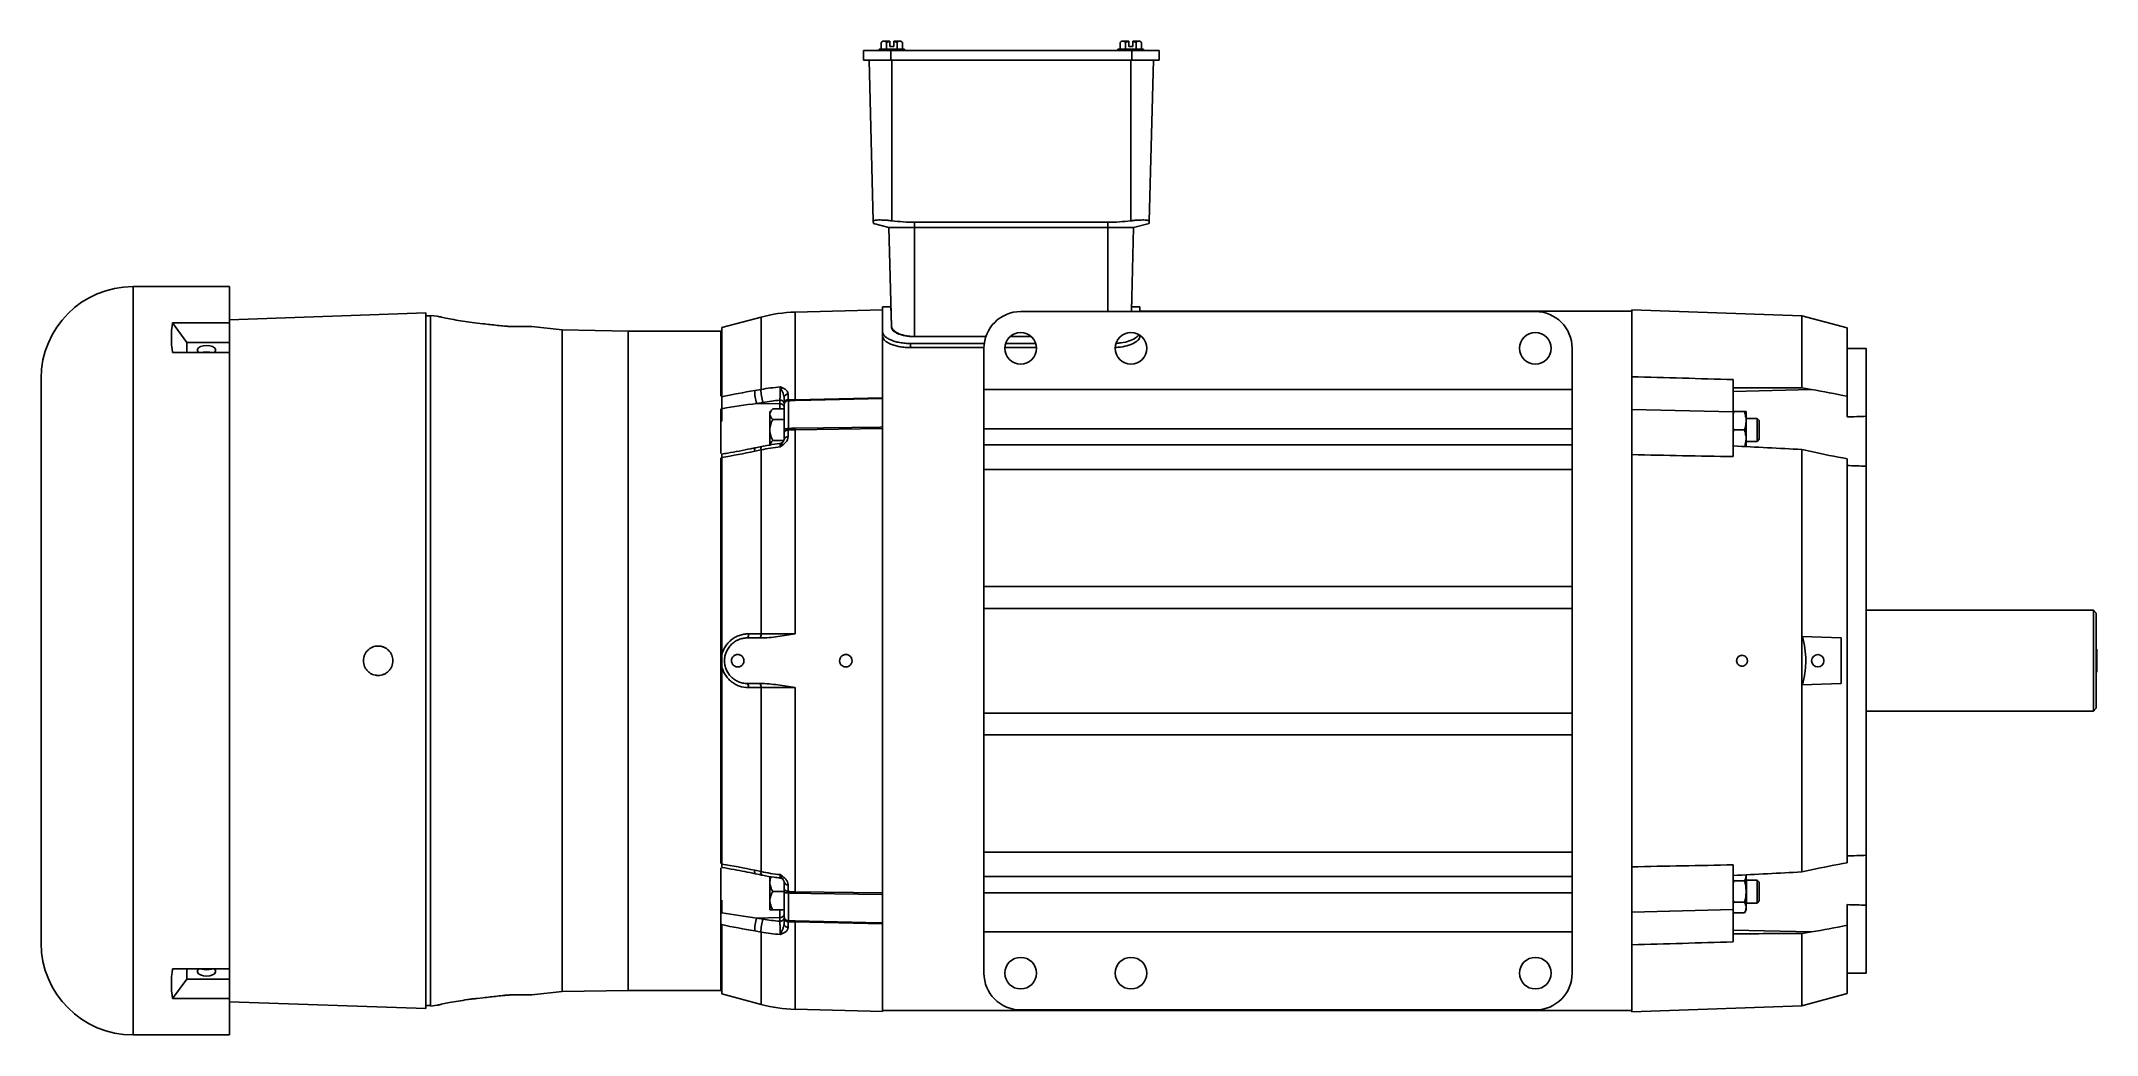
# Paper-space layout '_Bottom' of a CAD drawing. Header units: inches. Extents: x -16.5 to 11.4, y -5.1 to 8.4.
import ezdxf

# ---------------------------------------------------------------- set-up
doc = ezdxf.new("R2010")
doc.units = ezdxf.units.IN
doc.header["$MEASUREMENT"] = 0

psp = doc.layouts.new('_Bottom')

# ---------------------------------------------------------------- linework, layer by layer
at = {"color": 7, "linetype": 'Continuous', "lineweight": 25}
for p, q in [((-5.113, 8.41), (-5.113, 8.319)), ((-4.996, 8.429), (-5.094, 8.429)), ((-5.041, 8.41), (-5.041, 8.319)), ((-4.996, 8.429), (-4.996, 8.355)), ((-4.844, 8.429), (-4.942, 8.429)), ((-4.942, 8.355), (-4.942, 8.429)), ((-4.897, 8.41), (-4.897, 8.319)), ((-4.825, 8.41), (-4.825, 8.319)), ((-1.863, 8.41), (-1.863, 8.319)), ((-1.746, 8.429), (-1.844, 8.429)), ((-1.791, 8.41), (-1.791, 8.319)), ((-1.746, 8.429), (-1.746, 8.355)), ((-1.594, 8.429), (-1.692, 8.429)), ((-1.692, 8.355), (-1.692, 8.429)), ((-1.647, 8.41), (-1.647, 8.319)), ((-1.575, 8.41), (-1.575, 8.319)), ((-5.354, 8.301), (-1.334, 8.301)), ((-5.354, 8.171), (-5.354, 8.301)), ((-5.354, 8.171), (-1.334, 8.171)), ((-5.221, 5.979), (-5.278, 8.171)), ((-5.143, 8.319), (-5.143, 8.301)), ((-4.795, 8.319), (-5.143, 8.319)), ((-4.996, 8.355), (-4.942, 8.355)), ((-4.984, 8.171), (-4.984, 8.301)), ((-4.969, 5.985), (-4.969, 8.171)), ((-4.795, 8.301), (-4.795, 8.319)), ((-1.893, 8.319), (-1.893, 8.301)), ((-1.545, 8.319), (-1.893, 8.319)), ((-1.746, 8.355), (-1.692, 8.355)), ((-1.719, 5.985), (-1.719, 8.171)), ((-1.704, 8.171), (-1.704, 8.301)), ((-1.545, 8.301), (-1.545, 8.319)), ((-1.467, 5.979), (-1.41, 8.171)), ((-1.334, 8.171), (-1.334, 8.301)), ((-5.22, 5.949), (-5.008, 5.892)), ((-1.68, 5.892), (-5.008, 5.892)), ((-4.973, 4.548), (-5.008, 5.892)), ((-4.659, 5.966), (-2.029, 5.966)), ((-4.659, 5.966), (-4.659, 4.409)), ((-2.029, 4.75), (-2.029, 5.966)), ((-1.68, 5.892), (-1.71, 4.75)), ((-1.468, 5.949), (-1.68, 5.892)), ((-13.978, 5.09), (-15.288, 5.09)), ((-15.288, 5.09), (-15.288, -5.09)), ((-13.978, 5.09), (-13.978, -5.09)), ((-5.094, 4.773), (-6.282, 4.742)), ((-4.981, 4.814), (-5.094, 4.814)), ((-5.094, 4.814), (-5.094, 3.578)), ((-4.981, 4.856), (-4.981, 4.814)), ((-1.707, 4.814), (-1.707, 4.856)), ((-1.594, 4.814), (-1.707, 4.814)), ((-1.594, 4.814), (-1.594, 4.75)), ((5.094, 4.756), (-1.594, 4.756)), ((7.408, 4.693), (5.094, 4.774)), ((5.094, 4.774), (5.094, -4.774)), ((-14.751, 4.595), (-13.978, 4.595)), ((-14.751, 4.595), (-14.557, 4.33)), ((-11.305, 4.732), (-13.978, 4.638)), ((-11.305, -4.732), (-11.305, 4.732)), ((-11.243, 4.69), (-11.305, 4.69)), ((-11.243, -4.697), (-11.243, 4.697)), ((-11.152, 4.687), (-11.243, 4.697)), ((-10.53, 4.584), (-10.607, 4.593)), ((-9.452, 4.5), (-9.863, 4.545)), ((-8.553, 4.484), (-9.452, 4.5)), ((-9.452, 4.5), (-9.452, -4.5)), ((-8.553, 4.484), (-8.553, -4.484)), ((-7.295, 4.484), (-8.553, 4.484)), ((-7.295, 4.484), (-7.295, 3.601)), ((-6.747, 4.675), (-7.282, 4.532)), ((-7.282, 3.59), (-7.282, 4.532)), ((-6.747, 3.691), (-6.747, 4.675)), ((-6.282, 3.551), (-6.282, 4.742)), ((-4.973, 4.532), (-4.973, 4.548)), ((-3.216, 4.75), (3.784, 4.75)), ((8.024, 4.528), (7.408, 4.693)), ((7.408, 4.693), (7.408, 3.711)), ((8.024, 3.318), (8.024, 4.528)), ((-14.557, 4.33), (-14.557, 4.193)), ((-13.978, 4.33), (-14.557, 4.33)), ((-7.282, 4.249), (-7.295, 4.249)), ((-4.714, 4.316), (-3.712, 4.316)), ((-4.714, 4.316), (-4.714, 4.26)), ((-3.716, 4.26), (-4.714, 4.26)), ((-3.69, 4.409), (-4.659, 4.409)), ((-3.716, 4.25), (-3.716, -4.25)), ((-3.001, 4.26), (-3.431, 4.26)), ((-3.421, 4.316), (-3.011, 4.316)), ((-3.072, 4.409), (-3.36, 4.409)), ((-1.594, 4.427), (-1.594, 4.415)), ((4.284, 4.25), (4.284, -4.25)), ((8.282, 4.249), (8.024, 4.249)), ((8.282, 4.249), (8.282, -4.249)), ((-13.978, 4.193), (-14.751, 4.193)), ((-16.538, -3.84), (-16.538, 3.84)), ((-6.833, 3.676), (-6.747, 3.691)), ((-3.716, 3.69), (4.284, 3.69)), ((6.474, 3.824), (6.474, 2.777)), ((7.537, 3.689), (6.474, 3.663)), ((7.537, 3.689), (7.408, 3.711)), ((-7.295, 3.426), (-7.295, 2.818)), ((-7.282, 3.259), (-7.282, 3.429)), ((-6.72, 3.515), (-6.806, 3.5)), ((-6.806, 3.5), (-6.492, 3.494)), ((-6.588, 3.425), (-6.627, 3.387)), ((-6.627, 3.387), (-6.627, 2.925)), ((-6.588, 3.425), (-6.434, 3.425)), ((-6.492, 3.425), (-6.492, 3.544)), ((-6.434, 3.506), (-6.434, 3.581)), ((-6.434, 3.14), (-6.434, 3.481)), ((-6.378, 3.627), (-6.378, 3.551)), ((-6.376, 3.538), (-6.376, 3.158)), ((-6.282, 3.551), (-5.094, 3.578)), ((-5.094, 3.18), (-5.094, 3.567)), ((6.474, 3.384), (5.094, 3.418)), ((6.484, 3.39), (6.627, 3.39)), ((6.649, 2.912), (6.649, 3.39)), ((-7.295, 3.26), (-7.282, 3.259)), ((-6.588, 3.282), (-6.434, 3.282)), ((-6.434, 3.009), (-6.434, 3.097)), ((-6.378, 3.137), (-6.378, 3.047)), ((-5.094, 3.159), (-6.282, 3.143)), ((-6.282, 0.365), (-6.282, 3.143)), ((-5.094, 3.159), (-5.094, -3.159)), ((-3.716, 3.156), (4.284, 3.156)), ((6.484, 3.14), (6.627, 3.14)), ((6.799, 3.296), (6.649, 3.296)), ((6.829, 3.266), (6.799, 3.296)), ((6.799, 2.983), (6.799, 3.296)), ((6.829, 3.013), (6.829, 3.266)), ((-6.747, 2.868), (-6.833, 2.85)), ((-6.747, 0.365), (-6.747, 2.868)), ((-6.588, 2.997), (-6.434, 2.997)), ((-3.716, 2.935), (4.284, 2.935)), ((6.632, 2.914), (6.649, 3.015)), ((6.649, 2.983), (6.799, 2.983)), ((6.799, 2.983), (6.829, 3.013)), ((7.408, 2.873), (7.408, -2.873)), ((7.408, 2.873), (7.537, 2.845)), ((-7.295, 2.759), (-7.295, -2.76)), ((-7.282, 2.726), (-7.295, 2.726)), ((-7.282, 0.068), (-7.282, 2.765)), ((-3.716, 2.603), (4.284, 2.603)), ((8.024, -2.749), (8.024, 2.749)), ((-3.716, 1.01), (4.284, 1.01)), ((-3.716, 0.711), (4.284, 0.711)), ((11.372, 0.687), (8.282, 0.687)), ((11.412, 0.647), (11.372, 0.687)), ((11.372, -0.687), (11.372, 0.687)), ((11.412, 0.647), (11.412, -0.647)), ((-6.934, 0.31), (-6.758, 0.31)), ((7.412, 0.329), (7.944, 0.31)), ((7.944, 0.31), (7.944, -0.31)), ((7.707, -0.015), (7.707, 0.015)), ((11.412, 0.156), (11.42, 0.156)), ((11.42, 0.156), (11.42, -0.156)), ((-7.282, -2.765), (-7.282, -0.068)), ((11.412, -0.156), (11.42, -0.156)), ((-6.934, -0.31), (-6.758, -0.31)), ((-6.747, -2.868), (-6.747, -0.365)), ((-6.282, -3.143), (-6.282, -0.365)), ((7.412, -0.329), (7.944, -0.31)), ((-3.716, -0.711), (4.284, -0.711)), ((8.282, -0.687), (11.372, -0.687)), ((11.372, -0.687), (11.412, -0.647)), ((-3.716, -1.01), (4.284, -1.01)), ((-7.295, -2.726), (-7.282, -2.726)), ((-3.716, -2.603), (4.284, -2.603)), ((6.474, -2.777), (6.474, -3.824)), ((-7.295, -2.816), (-7.295, -4.484)), ((-6.833, -2.85), (-6.747, -2.868)), ((-6.627, -2.931), (-6.627, -3.387)), ((-6.434, -3.097), (-6.434, -3.009)), ((-6.378, -3.047), (-6.378, -3.137)), ((-3.716, -2.935), (4.284, -2.935)), ((6.484, -2.995), (6.627, -2.995)), ((6.649, -3.39), (6.649, -2.909)), ((6.653, -3.306), (6.653, -2.973)), ((6.799, -2.983), (6.653, -2.983)), ((6.829, -3.013), (6.799, -2.983)), ((6.799, -3.296), (6.799, -2.983)), ((6.829, -3.266), (6.829, -3.013)), ((7.537, -2.845), (7.408, -2.873)), ((-7.282, -3.259), (-7.295, -3.26)), ((-7.282, -3.429), (-7.282, -3.259)), ((-6.588, -3.14), (-6.434, -3.14)), ((-6.434, -3.481), (-6.434, -3.14)), ((-6.376, -3.158), (-6.376, -3.538)), ((-6.282, -3.143), (-5.094, -3.159)), ((-5.094, -3.567), (-5.094, -3.18)), ((-3.716, -3.156), (4.284, -3.156)), ((6.484, -3.284), (6.627, -3.284)), ((6.653, -3.296), (6.799, -3.296)), ((6.799, -3.296), (6.829, -3.266)), ((8.024, -4.528), (8.024, -3.318)), ((-7.282, -4.532), (-7.282, -3.59)), ((-6.806, -3.5), (-6.492, -3.494)), ((-6.806, -3.5), (-6.72, -3.515)), ((-6.588, -3.387), (-6.434, -3.387)), ((-6.492, -3.544), (-6.492, -3.387)), ((-6.434, -3.581), (-6.434, -3.506)), ((-6.378, -3.551), (-6.378, -3.627)), ((-5.094, -3.578), (-6.282, -3.551)), ((-6.282, -4.742), (-6.282, -3.551)), ((-5.094, -3.578), (-5.094, -4.773)), ((6.474, -3.384), (5.094, -3.418)), ((6.474, -3.411), (6.484, -3.428)), ((6.484, -3.428), (6.627, -3.428)), ((6.627, -3.428), (6.649, -3.39)), ((-6.747, -3.691), (-6.833, -3.676)), ((-6.747, -4.675), (-6.747, -3.691)), ((-3.716, -3.69), (4.284, -3.69)), ((7.537, -3.689), (6.474, -3.663)), ((7.408, -3.711), (7.537, -3.689)), ((7.408, -3.711), (7.408, -4.693)), ((-14.751, -4.193), (-13.978, -4.193)), ((-14.557, -4.193), (-14.557, -4.33)), ((-14.751, -4.595), (-14.557, -4.33)), ((-14.557, -4.33), (-13.978, -4.33)), ((-7.295, -4.249), (-7.282, -4.249)), ((8.024, -4.249), (8.282, -4.249)), ((-13.978, -4.595), (-14.751, -4.595)), ((-13.978, -4.638), (-11.305, -4.732)), ((-11.305, -4.69), (-11.243, -4.69)), ((-11.243, -4.697), (-11.152, -4.687)), ((-10.607, -4.593), (-10.53, -4.584)), ((-9.863, -4.545), (-9.452, -4.5)), ((-9.452, -4.5), (-8.553, -4.484)), ((-8.553, -4.484), (-7.295, -4.484)), ((-7.282, -4.532), (-6.747, -4.675)), ((-6.282, -4.742), (-5.094, -4.773)), ((-3.216, -4.75), (3.784, -4.75)), ((5.094, -4.774), (7.408, -4.693)), ((7.408, -4.693), (8.024, -4.528)), ((-5.094, -4.756), (5.094, -4.756)), ((-15.288, -5.09), (-13.978, -5.09))]:
    psp.add_line(p, q, dxfattribs=at)
at = {"color": 7, "linetype": 'Continuous', "lineweight": 25, "flags": 128}
for points in [[(-14.288, 4.289), (-14.331, 4.285), (-14.369, 4.274), (-14.396, 4.257), (-14.411, 4.237), (-14.411, 4.215), (-14.396, 4.195), (-14.394, 4.193)], [(-14.288, 4.202), (-14.331, 4.198), (-14.354, 4.193)], [(-14.182, 4.193), (-14.18, 4.195), (-14.165, 4.215), (-14.165, 4.237), (-14.18, 4.257), (-14.208, 4.274), (-14.245, 4.285), (-14.288, 4.289)], [(-14.223, 4.193), (-14.245, 4.198), (-14.288, 4.202)], [(-5.094, 3.567), (-6.071, 3.544), (-6.282, 3.539)], [(-6.376, 3.158), (-6.387, 3.158), (-6.398, 3.157), (-6.408, 3.155), (-6.417, 3.153), (-6.424, 3.15), (-6.43, 3.147), (-6.433, 3.143), (-6.434, 3.14)], [(-6.282, 3.164), (-5.128, 3.179), (-5.094, 3.18)], [(-6.827, 2.897), (-6.828, 2.896), (-6.831, 2.892), (-6.833, 2.882), (-6.834, 2.868), (-6.833, 2.85)], [(-6.741, 2.915), (-6.801, 2.902), (-6.827, 2.897)], [(-6.741, 2.915), (-6.742, 2.914), (-6.745, 2.91), (-6.747, 2.9), (-6.748, 2.886), (-6.747, 2.868)], [(-6.918, 0.365), (-6.803, 0.365), (-6.747, 0.365)], [(-6.747, -0.365), (-6.863, -0.365), (-6.918, -0.365)], [(-6.827, -2.897), (-6.828, -2.896), (-6.831, -2.892), (-6.833, -2.882), (-6.834, -2.868), (-6.833, -2.85)], [(-6.827, -2.897), (-6.767, -2.909), (-6.741, -2.915)], [(-6.741, -2.915), (-6.742, -2.914), (-6.745, -2.91), (-6.747, -2.9), (-6.748, -2.886), (-6.747, -2.868)], [(-6.376, -3.158), (-6.387, -3.158), (-6.398, -3.157), (-6.408, -3.155), (-6.417, -3.153), (-6.424, -3.15), (-6.43, -3.147), (-6.433, -3.143), (-6.434, -3.14)], [(-5.094, -3.18), (-6.071, -3.167), (-6.282, -3.164)], [(-6.282, -3.539), (-5.128, -3.566), (-5.094, -3.567)], [(-14.394, -4.193), (-14.396, -4.195), (-14.411, -4.215), (-14.411, -4.237), (-14.396, -4.257), (-14.369, -4.274), (-14.331, -4.285), (-14.288, -4.289), (-14.245, -4.285), (-14.208, -4.274), (-14.18, -4.257), (-14.165, -4.237), (-14.165, -4.215), (-14.18, -4.195), (-14.182, -4.193)]]:
    psp.add_lwpolyline(points, dxfattribs=at)
at = {"color": 7, "linetype": 'Continuous', "lineweight": 25}
for centre, radius in [((-3.216, 4.25), 0.215), ((-1.716, 4.25), 0.215), ((3.784, 4.25), 0.215), ((7.624, 0), 0.0845), ((-3.216, -4.25), 0.215), ((-1.716, -4.25), 0.215), ((3.784, -4.25), 0.215)]:
    psp.add_circle(centre, radius, dxfattribs=at)
for centre, radius, start, end in [((-4.969, 8.288), 0.188, 131.5578, 139.996), ((-5.074, 8.381), 0.0484, 93.6631, 144.014), ((-5.08, 8.381), 0.0484, 35.986, 86.3369), ((-4.969, 8.288), 0.141, 101.0397, 120.7862), ((-4.969, 8.288), 0.141, 59.2138, 78.9603), ((-4.858, 8.381), 0.0484, 93.6631, 144.014), ((-4.864, 8.381), 0.0484, 35.986, 86.3369), ((-4.969, 8.288), 0.188, 40.004, 48.4422), ((-1.719, 8.288), 0.188, 131.5578, 139.996), ((-1.824, 8.381), 0.0484, 93.6631, 144.014), ((-1.83, 8.381), 0.0484, 35.986, 86.3369), ((-1.719, 8.288), 0.141, 101.0397, 120.7862), ((-1.719, 8.288), 0.141, 59.2138, 78.9603), ((-1.608, 8.381), 0.0484, 93.6631, 144.014), ((-1.614, 8.381), 0.0484, 35.986, 86.3369), ((-1.719, 8.288), 0.188, 40.004, 48.4422), ((-15.288, 3.84), 1.25, 90, 180), ((-13.493, 4.394), 1.274, 170.9112, 189.0888), ((-6.23, 2.743), 2, 91.5, 105), ((-3.216, 4.25), 0.5, 90, 180), ((3.784, 4.25), 0.5, 0, 90), ((-6.361, 3.661), 0.472, 178.0957, 199.8874), ((-6.275, 3.676), 0.473, 178.1116, 199.8795), ((-6.486, 3.492), 0.053, 11.1269, 96.9239), ((-6.486, 3.442), 0.053, 11.1269, 96.9239), ((-6.381, 3.574), 0.0532, 86.9257, 172.1101), ((-6.382, 3.498), 0.0528, 86.4342, 171.4002), ((-6.376, 3.48), 0.0585, 90.0618, 178.59), ((-6.822, 3.545), 0.54, 359.3637, 0.6363), ((-6.384, 3.085), 0.0514, 83.8907, 167.1062), ((-7.943, 3.154), 1.661, 359.6413, 0.3587), ((-6.494, 3.016), 0.06, 276.0523, 324.8826), ((-6.384, 2.997), 0.0511, 83.3744, 166.068), ((-6.982, 0.353), 0.065, 318.0886, 10.6074), ((-6.811, 0.353), 0.0651, 318.1049, 10.6148), ((-6.982, -0.353), 0.065, 349.3926, 41.9114), ((-6.811, -0.353), 0.0651, 349.3852, 41.8951), ((-6.494, -3.016), 0.06, 35.2562, 83.7892), ((-6.384, -2.997), 0.0511, 193.932, 276.6256), ((6.639, -2.973), 0.0139, 0, 44.1504), ((-6.384, -3.085), 0.0514, 192.8938, 276.1093), ((-7.943, -3.154), 1.661, 359.6413, 0.3587), ((6.639, -3.306), 0.0139, 315.8496, 360), ((-6.361, -3.661), 0.472, 160.1126, 181.9043), ((-6.275, -3.676), 0.473, 160.1205, 181.8884), ((-6.486, -3.442), 0.053, 263.0761, 348.8731), ((-6.486, -3.492), 0.053, 263.0761, 348.8731), ((-6.376, -3.48), 0.0585, 181.41, 269.9382), ((-6.382, -3.498), 0.0528, 188.5998, 273.5658), ((-6.381, -3.574), 0.0532, 187.8899, 273.0743), ((-6.822, -3.545), 0.54, 359.3637, 0.6363), ((-15.288, -3.84), 1.25, 180, 270), ((-13.493, -4.394), 1.274, 170.9112, 189.0888), ((-14.288, -3.97), 0.233, 253.6736, 286.3264), ((-3.216, -4.25), 0.5, 180, 270), ((3.784, -4.25), 0.5, 270, 0), ((-6.23, -2.743), 2, 255, 268.5)]:
    psp.add_arc(centre, radius, start, end, dxfattribs=at)
for points, knots in [([(-5.221, 5.979), (-5.221, 5.982), (-5.219, 5.984), (-5.215, 5.987), (-5.213, 5.988), (-5.208, 5.989), (-5.205, 5.99), (-5.196, 5.992), (-5.188, 5.993), (-5.17, 5.995), (-5.159, 5.996), (-5.136, 5.996), (-5.123, 5.996), (-5.096, 5.995), (-5.081, 5.995), (-5.058, 5.993), (-5.05, 5.993), (-5.034, 5.992), (-5.026, 5.991), (-5.002, 5.989), (-4.986, 5.987), (-4.969, 5.985)], [0, 0, 0, 0, 0.125, 0.125, 0.1875, 0.1875, 0.25, 0.25, 0.375, 0.375, 0.5, 0.5, 0.625, 0.625, 0.75, 0.75, 0.8125, 0.8125, 0.875, 0.875, 1, 1, 1, 1]), ([(-5.22, 5.949), (-5.22, 5.949), (-5.22, 5.952), (-5.22, 5.963), (-5.221, 5.97), (-5.221, 5.979)], [0, 0, 0, 0, 0.5, 0.5, 1, 1, 1, 1]), ([(-4.969, 5.985), (-4.918, 5.979), (-4.866, 5.974), (-4.763, 5.967), (-4.711, 5.966), (-4.659, 5.966)], [0, 0, 0, 0, 0.5, 0.5, 1, 1, 1, 1]), ([(-2.029, 5.966), (-1.977, 5.966), (-1.925, 5.967), (-1.822, 5.974), (-1.77, 5.979), (-1.719, 5.985)], [0, 0, 0, 0, 0.5, 0.5, 1, 1, 1, 1]), ([(-1.719, 5.985), (-1.702, 5.987), (-1.686, 5.989), (-1.662, 5.991), (-1.654, 5.992), (-1.638, 5.993), (-1.63, 5.993), (-1.607, 5.995), (-1.593, 5.995), (-1.565, 5.996), (-1.552, 5.996), (-1.529, 5.996), (-1.519, 5.995), (-1.5, 5.993), (-1.492, 5.992), (-1.483, 5.99), (-1.48, 5.989), (-1.475, 5.988), (-1.473, 5.987), (-1.469, 5.984), (-1.467, 5.982), (-1.467, 5.979)], [0, 0, 0, 0, 0.125, 0.125, 0.1875, 0.1875, 0.25, 0.25, 0.375, 0.375, 0.5, 0.5, 0.625, 0.625, 0.75, 0.75, 0.8125, 0.8125, 0.875, 0.875, 1, 1, 1, 1]), ([(-1.467, 5.979), (-1.467, 5.97), (-1.468, 5.963), (-1.468, 5.952), (-1.468, 5.949), (-1.468, 5.949)], [0, 0, 0, 0, 0.5, 0.5, 1, 1, 1, 1]), ([(-4.973, 4.532), (-4.974, 4.568), (-4.976, 4.641), (-4.978, 4.721), (-4.98, 4.777), (-4.981, 4.81), (-4.981, 4.812), (-4.981, 4.813)], [0, 0, 0, 0, 0.206463, 0.41397, 0.620433, 0.82794, 1, 1, 1, 1]), ([(-1.707, 4.813), (-1.707, 4.813), (-1.707, 4.817), (-1.708, 4.8), (-1.708, 4.777), (-1.709, 4.754), (-1.709, 4.75)], [0, 0, 0, 0, 0.073237, 0.514982, 0.914193, 1, 1, 1, 1]), ([(-10.865, 4.63), (-10.906, 4.637), (-10.988, 4.651), (-11.08, 4.671), (-11.135, 4.683), (-11.158, 4.688), (-11.152, 4.687), (-11.152, 4.687)], [0, 0, 0, 0, 0.250199, 0.50036, 0.750046, 0.999507, 1, 1, 1, 1]), ([(-10.607, 4.593), (-10.652, 4.598), (-10.697, 4.604), (-10.784, 4.616), (-10.826, 4.623), (-10.865, 4.63)], [0, 0, 0, 0, 0.5, 0.5, 1, 1, 1, 1]), ([(-10.142, 4.545), (-10.143, 4.545), (-10.145, 4.545), (-10.149, 4.545), (-10.151, 4.545), (-10.157, 4.546), (-10.16, 4.546), (-10.172, 4.547), (-10.18, 4.548), (-10.204, 4.55), (-10.221, 4.551), (-10.269, 4.556), (-10.302, 4.559), (-10.367, 4.566), (-10.399, 4.57), (-10.464, 4.577), (-10.497, 4.581), (-10.53, 4.584)], [0, 0, 0, 0, 0.015625, 0.015625, 0.03125, 0.03125, 0.0625, 0.0625, 0.125, 0.125, 0.25, 0.25, 0.5, 0.5, 0.75, 0.75, 1, 1, 1, 1]), ([(-10.142, 4.545), (-10.09, 4.545), (-10.015, 4.545), (-9.938, 4.545), (-9.895, 4.545), (-9.867, 4.545), (-9.864, 4.545), (-9.863, 4.545)], [0, 0, 0, 0, 0.360126, 0.522761, 0.68814, 0.85113, 1, 1, 1, 1]), ([(-4.659, 4.409), (-4.662, 4.409), (-4.669, 4.409), (-4.68, 4.41), (-4.69, 4.41), (-4.701, 4.411), (-4.711, 4.412), (-4.721, 4.413), (-4.732, 4.414), (-4.742, 4.415), (-4.752, 4.416), (-4.763, 4.418), (-4.773, 4.42), (-4.798, 4.425), (-4.838, 4.435), (-4.878, 4.451), (-4.908, 4.468), (-4.931, 4.482), (-4.946, 4.496), (-4.958, 4.51), (-4.965, 4.521), (-4.97, 4.532), (-4.972, 4.54), (-4.972, 4.545), (-4.973, 4.548)], [0, 0, 0, 0, 0.020279, 0.040584, 0.060942, 0.08138, 0.101926, 0.122608, 0.143473, 0.164545, 0.185791, 0.207173, 0.228657, 0.250202, 0.36831, 0.49979, 0.571745, 0.655223, 0.749595, 0.785617, 0.874893, 0.917398, 0.959055, 1, 1, 1, 1]), ([(-4.659, 4.409), (-4.68, 4.409), (-4.701, 4.41), (-4.742, 4.414), (-4.763, 4.417), (-4.801, 4.424), (-4.819, 4.428), (-4.845, 4.435), (-4.853, 4.438), (-4.868, 4.443), (-4.876, 4.446), (-4.89, 4.452), (-4.897, 4.455), (-4.909, 4.462), (-4.915, 4.465), (-4.932, 4.475), (-4.941, 4.482), (-4.956, 4.496), (-4.962, 4.503), (-4.97, 4.518), (-4.972, 4.525), (-4.973, 4.532)], [0, 0, 0, 0, 0.125, 0.125, 0.25, 0.25, 0.375, 0.375, 0.4375, 0.4375, 0.5, 0.5, 0.5625, 0.5625, 0.625, 0.625, 0.75, 0.75, 0.875, 0.875, 1, 1, 1, 1]), ([(-5.094, 4.472), (-5.094, 4.463), (-5.092, 4.453), (-5.084, 4.439), (-5.081, 4.434), (-5.074, 4.425), (-5.07, 4.42), (-5.056, 4.406), (-5.044, 4.398), (-5.024, 4.385), (-5.016, 4.38), (-5.001, 4.372), (-4.992, 4.368), (-4.966, 4.357), (-4.947, 4.35), (-4.916, 4.341), (-4.905, 4.338), (-4.883, 4.333), (-4.872, 4.331), (-4.849, 4.327), (-4.837, 4.325), (-4.813, 4.321), (-4.801, 4.32), (-4.764, 4.317), (-4.739, 4.316), (-4.714, 4.316)], [0, 0, 0, 0, 0.125, 0.125, 0.1875, 0.1875, 0.25, 0.25, 0.375, 0.375, 0.4375, 0.4375, 0.5, 0.5, 0.625, 0.625, 0.6875, 0.6875, 0.75, 0.75, 0.8125, 0.8125, 0.875, 0.875, 1, 1, 1, 1]), ([(-4.714, 4.26), (-4.739, 4.26), (-4.764, 4.261), (-4.8, 4.264), (-4.812, 4.265), (-4.836, 4.268), (-4.848, 4.27), (-4.882, 4.277), (-4.904, 4.282), (-4.935, 4.291), (-4.945, 4.294), (-4.965, 4.301), (-4.974, 4.304), (-5, 4.315), (-5.016, 4.323), (-5.037, 4.336), (-5.043, 4.341), (-5.055, 4.349), (-5.06, 4.354), (-5.07, 4.363), (-5.074, 4.368), (-5.081, 4.377), (-5.084, 4.382), (-5.092, 4.396), (-5.094, 4.405), (-5.094, 4.415)], [0, 0, 0, 0, 0.125, 0.125, 0.1875, 0.1875, 0.25, 0.25, 0.375, 0.375, 0.4375, 0.4375, 0.5, 0.5, 0.625, 0.625, 0.6875, 0.6875, 0.75, 0.75, 0.8125, 0.8125, 0.875, 0.875, 1, 1, 1, 1]), ([(-1.594, 4.415), (-1.598, 4.399), (-1.606, 4.366), (-1.671, 4.32), (-1.767, 4.283), (-1.86, 4.265), (-1.916, 4.262), (-1.929, 4.262)], [0, 0, 0, 0, 0.231338, 0.462699, 0.694442, 0.926512, 1, 1, 1, 1]), ([(-1.915, 4.32), (-1.893, 4.321), (-1.829, 4.325), (-1.736, 4.35), (-1.649, 4.388), (-1.623, 4.418), (-1.61, 4.433)], [0, 0, 0, 0, 0.151656, 0.441496, 0.734061, 1, 1, 1, 1]), ([(-6.492, 3.544), (-6.491, 3.556), (-6.49, 3.571), (-6.489, 3.594), (-6.488, 3.603), (-6.488, 3.619), (-6.487, 3.628), (-6.487, 3.645), (-6.487, 3.653), (-6.486, 3.67), (-6.486, 3.678), (-6.486, 3.693), (-6.486, 3.7), (-6.486, 3.713), (-6.486, 3.719), (-6.486, 3.724)], [0, 0, 0, 0, 0.25, 0.25, 0.375, 0.375, 0.5, 0.5, 0.625, 0.625, 0.75, 0.75, 0.875, 0.875, 1, 1, 1, 1]), ([(-6.378, 3.627), (-6.378, 3.639), (-6.382, 3.649), (-6.39, 3.664), (-6.394, 3.669), (-6.402, 3.678), (-6.406, 3.683), (-6.421, 3.695), (-6.433, 3.702), (-6.452, 3.711), (-6.459, 3.714), (-6.472, 3.719), (-6.479, 3.722), (-6.486, 3.724)], [0, 0, 0, 0, 0.25, 0.25, 0.375, 0.375, 0.5, 0.5, 0.75, 0.75, 0.875, 0.875, 1, 1, 1, 1]), ([(-6.434, 3.581), (-6.434, 3.595), (-6.437, 3.608), (-6.446, 3.634), (-6.451, 3.646), (-6.461, 3.671), (-6.466, 3.683), (-6.474, 3.7), (-6.476, 3.705), (-6.481, 3.715), (-6.484, 3.72), (-6.486, 3.724)], [0, 0, 0, 0, 0.25, 0.25, 0.5, 0.5, 0.75, 0.75, 0.875, 0.875, 1, 1, 1, 1]), ([(-7.282, 3.59), (-7.282, 3.586), (-7.282, 3.581), (-7.282, 3.569), (-7.282, 3.563), (-7.282, 3.55), (-7.282, 3.544), (-7.282, 3.529), (-7.282, 3.522), (-7.282, 3.507), (-7.282, 3.5), (-7.282, 3.485), (-7.282, 3.477), (-7.282, 3.456), (-7.282, 3.441), (-7.282, 3.429)], [0, 0, 0, 0, 0.125, 0.125, 0.25, 0.25, 0.375, 0.375, 0.5, 0.5, 0.625, 0.625, 0.75, 0.75, 1, 1, 1, 1]), ([(-6.588, 3.425), (-6.599, 3.414), (-6.609, 3.402), (-6.619, 3.385), (-6.622, 3.379), (-6.626, 3.366), (-6.627, 3.36), (-6.627, 3.354)], [0, 0, 0, 0, 0.5, 0.5, 0.75, 0.75, 1, 1, 1, 1]), ([(-6.434, 3.481), (-6.434, 3.484), (-6.434, 3.487), (-6.434, 3.495), (-6.434, 3.5), (-6.434, 3.506)], [0, 0, 0, 0, 0.5, 0.5, 1, 1, 1, 1]), ([(6.649, 3.265), (6.649, 3.275), (6.649, 3.286), (6.647, 3.307), (6.645, 3.317), (6.64, 3.349), (6.634, 3.369), (6.627, 3.39)], [0, 0, 0, 0, 0.25, 0.25, 0.5, 0.5, 1, 1, 1, 1]), ([(6.649, 3.39), (6.649, 3.39), (6.647, 3.39), (6.64, 3.39), (6.634, 3.39), (6.627, 3.39)], [0, 0, 0, 0, 0.5, 0.5, 1, 1, 1, 1]), ([(-6.627, 3.354), (-6.627, 3.341), (-6.623, 3.329), (-6.609, 3.305), (-6.599, 3.293), (-6.588, 3.282)], [0, 0, 0, 0, 0.5, 0.5, 1, 1, 1, 1]), ([(-6.627, 3.14), (-6.627, 3.165), (-6.623, 3.189), (-6.612, 3.225), (-6.608, 3.237), (-6.599, 3.26), (-6.594, 3.271), (-6.588, 3.282)], [0, 0, 0, 0, 0.5, 0.5, 0.75, 0.75, 1, 1, 1, 1]), ([(-6.588, 2.997), (-6.594, 3.008), (-6.599, 3.019), (-6.608, 3.042), (-6.612, 3.054), (-6.619, 3.078), (-6.622, 3.09), (-6.626, 3.114), (-6.627, 3.127), (-6.627, 3.14)], [0, 0, 0, 0, 0.25, 0.25, 0.5, 0.5, 0.75, 0.75, 1, 1, 1, 1]), ([(-6.434, 3.097), (-6.434, 3.103), (-6.434, 3.11), (-6.434, 3.124), (-6.434, 3.132), (-6.434, 3.14)], [0, 0, 0, 0, 0.5, 0.5, 1, 1, 1, 1]), ([(6.627, 3.14), (6.634, 3.16), (6.64, 3.181), (6.647, 3.222), (6.649, 3.243), (6.649, 3.265)], [0, 0, 0, 0, 0.5, 0.5, 1, 1, 1, 1]), ([(6.649, 3.015), (6.649, 3.025), (6.649, 3.036), (6.647, 3.057), (6.645, 3.067), (6.64, 3.099), (6.634, 3.119), (6.627, 3.14)], [0, 0, 0, 0, 0.25, 0.25, 0.5, 0.5, 1, 1, 1, 1]), ([(-6.827, 2.897), (-6.847, 2.893), (-6.972, 2.866), (-7.124, 2.836), (-7.256, 2.816), (-7.282, 2.811)], [0, 0, 0, 0, 0.1275553, 0.8260993, 1, 1, 1, 1]), ([(-7.282, 2.809), (-7.282, 2.81), (-7.282, 2.811), (-7.282, 2.8), (-7.282, 2.781), (-7.282, 2.768), (-7.282, 2.765)], [0, 0, 0, 0, 0.137378, 0.522011, 0.893203, 1, 1, 1, 1]), ([(-6.486, 2.91), (-6.53, 2.905), (-6.574, 2.899), (-6.661, 2.886), (-6.705, 2.878), (-6.747, 2.868)], [0, 0, 0, 0, 0.5, 0.5, 1, 1, 1, 1]), ([(-6.488, 2.956), (-6.538, 2.95), (-6.624, 2.939), (-6.707, 2.921), (-6.741, 2.914)], [0, 0, 0, 0, 0.595243, 1, 1, 1, 1]), ([(-6.588, 2.997), (-6.599, 2.986), (-6.609, 2.974), (-6.619, 2.956), (-6.622, 2.95), (-6.626, 2.938), (-6.627, 2.932), (-6.627, 2.925)], [0, 0, 0, 0, 0.5, 0.5, 0.75, 0.75, 1, 1, 1, 1]), ([(-6.486, 2.91), (-6.486, 2.92), (-6.486, 2.939), (-6.486, 2.954), (-6.487, 2.954), (-6.487, 2.954)], [0, 0, 0, 0, 0.369575, 0.742512, 1, 1, 1, 1]), ([(-6.378, 3.047), (-6.378, 3.034), (-6.382, 3.021), (-6.39, 3.001), (-6.394, 2.995), (-6.402, 2.983), (-6.406, 2.977), (-6.421, 2.96), (-6.433, 2.949), (-6.452, 2.934), (-6.459, 2.929), (-6.472, 2.92), (-6.479, 2.915), (-6.486, 2.91)], [0, 0, 0, 0, 0.25, 0.25, 0.375, 0.375, 0.5, 0.5, 0.75, 0.75, 0.875, 0.875, 1, 1, 1, 1]), ([(-6.486, 2.91), (-6.486, 2.91), (-6.484, 2.917), (-6.479, 2.928), (-6.469, 2.947), (-6.457, 2.965), (-6.448, 2.977), (-6.444, 2.983)], [0, 0, 0, 0, 0.0034811, 0.1889167, 0.3647243, 0.6762409, 1, 1, 1, 1]), ([(-6.444, 2.983), (-6.443, 2.985), (-6.437, 2.993), (-6.435, 3.002), (-6.434, 3.009)], [0, 0, 0, 0, 0.22928, 1, 1, 1, 1]), ([(-7.282, 0.068), (-7.28, 0.079), (-7.277, 0.089), (-7.272, 0.11), (-7.268, 0.12), (-7.256, 0.15), (-7.247, 0.169), (-7.23, 0.197), (-7.225, 0.206), (-7.212, 0.223), (-7.205, 0.231), (-7.184, 0.255), (-7.169, 0.27), (-7.144, 0.29), (-7.135, 0.296), (-7.118, 0.308), (-7.108, 0.314), (-7.081, 0.329), (-7.062, 0.338), (-7.022, 0.351), (-7.002, 0.357), (-6.96, 0.364), (-6.939, 0.365), (-6.918, 0.365)], [0, 0, 0, 0, 0.0625, 0.0625, 0.125, 0.125, 0.25, 0.25, 0.3125, 0.3125, 0.375, 0.375, 0.5, 0.5, 0.5625, 0.5625, 0.625, 0.625, 0.75, 0.75, 0.875, 0.875, 1, 1, 1, 1]), ([(-6.934, 0.31), (-6.954, 0.31), (-6.975, 0.308), (-7.004, 0.302), (-7.014, 0.3), (-7.034, 0.294), (-7.043, 0.29), (-7.071, 0.279), (-7.089, 0.269), (-7.123, 0.247), (-7.139, 0.234), (-7.167, 0.205), (-7.18, 0.189), (-7.197, 0.164), (-7.203, 0.155), (-7.212, 0.137), (-7.216, 0.128), (-7.224, 0.109), (-7.228, 0.1), (-7.234, 0.08), (-7.236, 0.07), (-7.242, 0.041), (-7.244, 0.02), (-7.244, -0.02), (-7.242, -0.041), (-7.236, -0.07), (-7.234, -0.08), (-7.228, -0.1), (-7.224, -0.109), (-7.213, -0.137), (-7.203, -0.155), (-7.181, -0.189), (-7.168, -0.205), (-7.139, -0.233), (-7.123, -0.246), (-7.098, -0.263), (-7.089, -0.269), (-7.071, -0.278), (-7.062, -0.282), (-7.034, -0.294), (-7.015, -0.3), (-6.975, -0.308), (-6.954, -0.31), (-6.934, -0.31)], [0, 0, 0, 0, 0.0625, 0.0625, 0.09375, 0.09375, 0.125, 0.125, 0.1875, 0.1875, 0.25, 0.25, 0.3125, 0.3125, 0.34375, 0.34375, 0.375, 0.375, 0.40625, 0.40625, 0.4375, 0.4375, 0.5, 0.5, 0.5625, 0.5625, 0.59375, 0.59375, 0.625, 0.625, 0.6875, 0.6875, 0.75, 0.75, 0.8125, 0.8125, 0.84375, 0.84375, 0.875, 0.875, 0.9375, 0.9375, 1, 1, 1, 1]), ([(-6.758, 0.31), (-6.718, 0.31), (-6.678, 0.312), (-6.598, 0.319), (-6.558, 0.323), (-6.44, 0.339), (-6.361, 0.352), (-6.282, 0.365)], [0, 0, 0, 0, 0.25, 0.25, 0.5, 0.5, 1, 1, 1, 1]), ([(-6.747, 0.365), (-6.671, 0.365), (-6.594, 0.365), (-6.439, 0.365), (-6.361, 0.365), (-6.282, 0.365)], [0, 0, 0, 0, 0.5, 0.5, 1, 1, 1, 1]), ([(7.412, 0.329), (7.444, 0.222), (7.461, 0.112), (7.461, -0.027), (7.46, -0.055), (7.456, -0.111), (7.453, -0.138), (7.44, -0.221), (7.428, -0.275), (7.412, -0.329)], [0, 0, 0, 0, 0.5, 0.5, 0.625, 0.625, 0.75, 0.75, 1, 1, 1, 1]), ([(-12.121, 0.111), (-12.128, 0.1), (-12.134, 0.088), (-12.142, 0.07), (-12.144, 0.064), (-12.148, 0.052), (-12.149, 0.045), (-12.153, 0.026), (-12.155, 0.013), (-12.154, -0.013), (-12.153, -0.027), (-12.148, -0.052), (-12.144, -0.065), (-12.134, -0.089), (-12.128, -0.101), (-12.113, -0.122), (-12.105, -0.132), (-12.086, -0.151), (-12.076, -0.159), (-12.055, -0.174), (-12.043, -0.18), (-12.019, -0.19), (-12.006, -0.194), (-11.987, -0.197), (-11.98, -0.198), (-11.967, -0.2), (-11.961, -0.2), (-11.941, -0.2), (-11.928, -0.199), (-11.902, -0.194), (-11.89, -0.19), (-11.872, -0.182), (-11.866, -0.179), (-11.854, -0.173), (-11.849, -0.17), (-11.832, -0.159), (-11.822, -0.151), (-11.804, -0.132), (-11.795, -0.122), (-11.781, -0.1), (-11.775, -0.089), (-11.765, -0.064), (-11.761, -0.052), (-11.756, -0.026), (-11.754, -0.013), (-11.755, 0.013), (-11.756, 0.026), (-11.761, 0.052), (-11.765, 0.065), (-11.775, 0.089), (-11.781, 0.1), (-11.796, 0.122), (-11.804, 0.132), (-11.822, 0.151), (-11.832, 0.159), (-11.854, 0.174), (-11.866, 0.18), (-11.884, 0.187), (-11.89, 0.189), (-11.903, 0.193), (-11.909, 0.195), (-11.928, 0.199), (-11.941, 0.2), (-11.968, 0.2), (-11.981, 0.199), (-12.006, 0.194), (-12.019, 0.19), (-12.037, 0.182), (-12.043, 0.179), (-12.055, 0.173), (-12.06, 0.17), (-12.076, 0.159), (-12.087, 0.151), (-12.105, 0.132), (-12.114, 0.122), (-12.121, 0.111)], [0, 0, 0, 0, 0.03125, 0.03125, 0.046875, 0.046875, 0.0625, 0.0625, 0.09375, 0.09375, 0.125, 0.125, 0.15625, 0.15625, 0.1875, 0.1875, 0.21875, 0.21875, 0.25, 0.25, 0.28125, 0.28125, 0.3125, 0.3125, 0.328125, 0.328125, 0.34375, 0.34375, 0.375, 0.375, 0.40625, 0.40625, 0.421875, 0.421875, 0.4375, 0.4375, 0.46875, 0.46875, 0.5, 0.5, 0.53125, 0.53125, 0.5625, 0.5625, 0.59375, 0.59375, 0.625, 0.625, 0.65625, 0.65625, 0.6875, 0.6875, 0.71875, 0.71875, 0.75, 0.75, 0.78125, 0.78125, 0.796875, 0.796875, 0.8125, 0.8125, 0.84375, 0.84375, 0.875, 0.875, 0.90625, 0.90625, 0.921875, 0.921875, 0.9375, 0.9375, 0.96875, 0.96875, 1, 1, 1, 1]), ([(-7.282, -0.068), (-7.282, -0.045), (-7.282, -0.023), (-7.282, 0.023), (-7.282, 0.045), (-7.282, 0.068)], [0, 0, 0, 0, 0.5, 0.5, 1, 1, 1, 1]), ([(-7.124, -0.06), (-7.128, -0.056), (-7.131, -0.052), (-7.137, -0.043), (-7.14, -0.038), (-7.144, -0.027), (-7.146, -0.022), (-7.148, -0.011), (-7.149, -0.006), (-7.149, 0.011), (-7.147, 0.022), (-7.138, 0.042), (-7.132, 0.052), (-7.12, 0.064), (-7.116, 0.067), (-7.107, 0.073), (-7.102, 0.076), (-7.092, 0.08), (-7.086, 0.082), (-7.075, 0.084), (-7.07, 0.085), (-7.059, 0.085), (-7.053, 0.084), (-7.042, 0.082), (-7.037, 0.08), (-7.027, 0.076), (-7.022, 0.074), (-7.013, 0.068), (-7.008, 0.064), (-7, 0.056), (-6.997, 0.052), (-6.991, 0.043), (-6.988, 0.038), (-6.982, 0.022), (-6.979, 0.011), (-6.979, -0.005), (-6.98, -0.011), (-6.982, -0.022), (-6.983, -0.027), (-6.988, -0.037), (-6.99, -0.042), (-6.996, -0.051), (-7, -0.056), (-7.008, -0.064), (-7.012, -0.067), (-7.021, -0.073), (-7.026, -0.076), (-7.036, -0.08), (-7.042, -0.082), (-7.053, -0.084), (-7.058, -0.085), (-7.069, -0.085), (-7.075, -0.084), (-7.086, -0.082), (-7.091, -0.081), (-7.106, -0.074), (-7.116, -0.068), (-7.124, -0.06)], [0, 0, 0, 0, 0.03125, 0.03125, 0.0625, 0.0625, 0.09375, 0.09375, 0.125, 0.125, 0.1875, 0.1875, 0.25, 0.25, 0.28125, 0.28125, 0.3125, 0.3125, 0.34375, 0.34375, 0.375, 0.375, 0.40625, 0.40625, 0.4375, 0.4375, 0.46875, 0.46875, 0.5, 0.5, 0.53125, 0.53125, 0.5625, 0.5625, 0.625, 0.625, 0.65625, 0.65625, 0.6875, 0.6875, 0.71875, 0.71875, 0.75, 0.75, 0.78125, 0.78125, 0.8125, 0.8125, 0.84375, 0.84375, 0.875, 0.875, 0.90625, 0.90625, 0.9375, 0.9375, 1, 1, 1, 1]), ([(-5.654, -0.06), (-5.658, -0.056), (-5.662, -0.052), (-5.668, -0.042), (-5.67, -0.037), (-5.675, -0.027), (-5.676, -0.022), (-5.678, -0.011), (-5.679, -0.005), (-5.679, 0.011), (-5.676, 0.022), (-5.668, 0.043), (-5.662, 0.052), (-5.65, 0.064), (-5.645, 0.068), (-5.636, 0.074), (-5.631, 0.076), (-5.621, 0.08), (-5.616, 0.082), (-5.605, 0.084), (-5.599, 0.085), (-5.588, 0.085), (-5.583, 0.084), (-5.572, 0.082), (-5.566, 0.08), (-5.556, 0.076), (-5.551, 0.073), (-5.542, 0.067), (-5.538, 0.064), (-5.53, 0.056), (-5.527, 0.052), (-5.52, 0.042), (-5.518, 0.037), (-5.511, 0.022), (-5.509, 0.011), (-5.509, -0.006), (-5.51, -0.011), (-5.512, -0.022), (-5.514, -0.027), (-5.518, -0.038), (-5.521, -0.043), (-5.527, -0.052), (-5.53, -0.056), (-5.538, -0.064), (-5.542, -0.067), (-5.552, -0.074), (-5.557, -0.076), (-5.567, -0.08), (-5.572, -0.082), (-5.583, -0.084), (-5.589, -0.085), (-5.6, -0.085), (-5.605, -0.084), (-5.616, -0.082), (-5.621, -0.08), (-5.637, -0.074), (-5.646, -0.068), (-5.654, -0.06)], [0, 0, 0, 0, 0.03125, 0.03125, 0.0625, 0.0625, 0.09375, 0.09375, 0.125, 0.125, 0.1875, 0.1875, 0.25, 0.25, 0.28125, 0.28125, 0.3125, 0.3125, 0.34375, 0.34375, 0.375, 0.375, 0.40625, 0.40625, 0.4375, 0.4375, 0.46875, 0.46875, 0.5, 0.5, 0.53125, 0.53125, 0.5625, 0.5625, 0.625, 0.625, 0.65625, 0.65625, 0.6875, 0.6875, 0.71875, 0.71875, 0.75, 0.75, 0.78125, 0.78125, 0.8125, 0.8125, 0.84375, 0.84375, 0.875, 0.875, 0.90625, 0.90625, 0.9375, 0.9375, 1, 1, 1, 1]), ([(6.542, -0.052), (6.545, -0.055), (6.549, -0.058), (6.557, -0.063), (6.561, -0.066), (6.57, -0.07), (6.574, -0.071), (6.584, -0.073), (6.589, -0.073), (6.603, -0.074), (6.613, -0.072), (6.63, -0.065), (6.639, -0.059), (6.649, -0.049), (6.652, -0.045), (6.657, -0.037), (6.66, -0.033), (6.664, -0.024), (6.665, -0.02), (6.667, -0.01), (6.667, -0.006), (6.668, 0.004), (6.667, 0.009), (6.665, 0.018), (6.664, 0.023), (6.66, 0.032), (6.658, 0.036), (6.653, 0.044), (6.65, 0.048), (6.64, 0.058), (6.632, 0.064), (6.614, 0.071), (6.604, 0.073), (6.59, 0.074), (6.585, 0.073), (6.576, 0.071), (6.571, 0.07), (6.562, 0.066), (6.558, 0.064), (6.55, 0.059), (6.546, 0.056), (6.536, 0.046), (6.53, 0.038), (6.524, 0.024), (6.523, 0.02), (6.521, 0.01), (6.521, 0.006), (6.52, -0.004), (6.521, -0.009), (6.523, -0.018), (6.524, -0.023), (6.529, -0.036), (6.535, -0.045), (6.542, -0.052)], [0, 0, 0, 0, 0.03125, 0.03125, 0.0625, 0.0625, 0.09375, 0.09375, 0.125, 0.125, 0.1875, 0.1875, 0.25, 0.25, 0.28125, 0.28125, 0.3125, 0.3125, 0.34375, 0.34375, 0.375, 0.375, 0.40625, 0.40625, 0.4375, 0.4375, 0.46875, 0.46875, 0.5, 0.5, 0.5625, 0.5625, 0.625, 0.625, 0.65625, 0.65625, 0.6875, 0.6875, 0.71875, 0.71875, 0.75, 0.75, 0.8125, 0.8125, 0.84375, 0.84375, 0.875, 0.875, 0.90625, 0.90625, 0.9375, 0.9375, 1, 1, 1, 1]), ([(-6.918, -0.365), (-6.96, -0.365), (-7.001, -0.359), (-7.062, -0.338), (-7.081, -0.329), (-7.118, -0.309), (-7.135, -0.297), (-7.169, -0.27), (-7.184, -0.255), (-7.212, -0.223), (-7.225, -0.206), (-7.247, -0.169), (-7.257, -0.15), (-7.272, -0.11), (-7.278, -0.089), (-7.282, -0.068)], [0, 0, 0, 0, 0.25, 0.25, 0.375, 0.375, 0.5, 0.5, 0.625, 0.625, 0.75, 0.75, 0.875, 0.875, 1, 1, 1, 1]), ([(-6.758, -0.31), (-6.718, -0.31), (-6.678, -0.312), (-6.598, -0.319), (-6.558, -0.323), (-6.44, -0.339), (-6.361, -0.352), (-6.282, -0.365)], [0, 0, 0, 0, 0.25, 0.25, 0.5, 0.5, 1, 1, 1, 1]), ([(-6.282, -0.365), (-6.361, -0.365), (-6.439, -0.365), (-6.595, -0.365), (-6.671, -0.365), (-6.747, -0.365)], [0, 0, 0, 0, 0.5, 0.5, 1, 1, 1, 1]), ([(-7.282, -2.765), (-7.282, -2.775), (-7.282, -2.794), (-7.282, -2.809), (-7.282, -2.809), (-7.282, -2.81)], [0, 0, 0, 0, 0.36033, 0.720479, 1, 1, 1, 1]), ([(-7.282, -2.812), (-7.225, -2.821), (-7.074, -2.846), (-6.922, -2.877), (-6.827, -2.897)], [0, 0, 0, 0, 0.375567, 1, 1, 1, 1]), ([(-6.741, -2.915), (-6.735, -2.916), (-6.679, -2.928), (-6.594, -2.943), (-6.515, -2.952), (-6.487, -2.955)], [0, 0, 0, 0, 0.070833, 0.680285, 1, 1, 1, 1]), ([(-6.61, -2.938), (-6.611, -2.94), (-6.621, -2.96), (-6.626, -2.986), (-6.626, -3.011), (-6.627, -3.016)], [0, 0, 0, 0, 0.076707, 0.804075, 1, 1, 1, 1]), ([(-6.627, -3.016), (-6.627, -3.037), (-6.623, -3.059), (-6.609, -3.1), (-6.599, -3.12), (-6.588, -3.14)], [0, 0, 0, 0, 0.5, 0.5, 1, 1, 1, 1]), ([(-6.487, -2.955), (-6.487, -2.955), (-6.486, -2.957), (-6.486, -2.947), (-6.486, -2.929), (-6.486, -2.915), (-6.486, -2.91)], [0, 0, 0, 0, 0.1093842, 0.4763583, 0.8440035, 1, 1, 1, 1]), ([(-6.378, -3.047), (-6.378, -3.034), (-6.382, -3.021), (-6.39, -3.001), (-6.394, -2.995), (-6.402, -2.983), (-6.406, -2.977), (-6.421, -2.96), (-6.433, -2.949), (-6.452, -2.934), (-6.459, -2.929), (-6.472, -2.92), (-6.479, -2.915), (-6.486, -2.91)], [0, 0, 0, 0, 0.25, 0.25, 0.375, 0.375, 0.5, 0.5, 0.75, 0.75, 0.875, 0.875, 1, 1, 1, 1]), ([(-6.445, -2.981), (-6.449, -2.976), (-6.457, -2.964), (-6.469, -2.947), (-6.479, -2.928), (-6.484, -2.917), (-6.486, -2.91), (-6.486, -2.91)], [0, 0, 0, 0, 0.301923, 0.623499, 0.804983, 0.996406, 1, 1, 1, 1]), ([(-6.434, -3.009), (-6.435, -3.002), (-6.437, -2.992), (-6.443, -2.984), (-6.445, -2.981)], [0, 0, 0, 0, 0.716313, 1, 1, 1, 1]), ([(6.627, -2.995), (6.634, -2.983), (6.64, -2.972), (6.647, -2.947), (6.649, -2.935), (6.649, -2.923)], [0, 0, 0, 0, 0.5, 0.5, 1, 1, 1, 1]), ([(6.627, -2.995), (6.634, -3.019), (6.64, -3.043), (6.647, -3.091), (6.649, -3.115), (6.649, -3.14)], [0, 0, 0, 0, 0.5, 0.5, 1, 1, 1, 1]), ([(6.649, -2.923), (6.65, -2.921), (6.65, -2.918), (6.648, -2.915), (6.648, -2.913)], [0, 0, 0, 0, 0.504888, 1, 1, 1, 1]), ([(-6.588, -3.14), (-6.599, -3.159), (-6.609, -3.179), (-6.619, -3.21), (-6.622, -3.22), (-6.626, -3.241), (-6.627, -3.252), (-6.627, -3.263)], [0, 0, 0, 0, 0.5, 0.5, 0.75, 0.75, 1, 1, 1, 1]), ([(-6.627, -3.263), (-6.627, -3.285), (-6.623, -3.306), (-6.609, -3.348), (-6.599, -3.367), (-6.588, -3.387)], [0, 0, 0, 0, 0.5, 0.5, 1, 1, 1, 1]), ([(-6.434, -3.14), (-6.434, -3.132), (-6.434, -3.124), (-6.434, -3.11), (-6.434, -3.103), (-6.434, -3.097)], [0, 0, 0, 0, 0.5, 0.5, 1, 1, 1, 1]), ([(6.649, -3.14), (6.649, -3.164), (6.647, -3.189), (6.64, -3.237), (6.634, -3.261), (6.627, -3.284)], [0, 0, 0, 0, 0.5, 0.5, 1, 1, 1, 1]), ([(6.649, -3.356), (6.649, -3.35), (6.649, -3.344), (6.647, -3.332), (6.645, -3.326), (6.64, -3.308), (6.634, -3.296), (6.627, -3.284)], [0, 0, 0, 0, 0.25, 0.25, 0.5, 0.5, 1, 1, 1, 1]), ([(-6.627, -3.387), (-6.627, -3.387), (-6.623, -3.387), (-6.612, -3.387), (-6.608, -3.387), (-6.599, -3.387), (-6.594, -3.387), (-6.588, -3.387)], [0, 0, 0, 0, 0.5, 0.5, 0.75, 0.75, 1, 1, 1, 1]), ([(-6.486, -3.724), (-6.486, -3.719), (-6.486, -3.713), (-6.486, -3.7), (-6.486, -3.693), (-6.486, -3.678), (-6.486, -3.67), (-6.487, -3.653), (-6.487, -3.645), (-6.487, -3.628), (-6.488, -3.619), (-6.488, -3.603), (-6.489, -3.594), (-6.49, -3.579), (-6.49, -3.571), (-6.491, -3.557), (-6.492, -3.55), (-6.492, -3.544)], [0, 0, 0, 0, 0.125, 0.125, 0.25, 0.25, 0.375, 0.375, 0.5, 0.5, 0.625, 0.625, 0.75, 0.75, 0.875, 0.875, 1, 1, 1, 1]), ([(-6.434, -3.581), (-6.434, -3.595), (-6.437, -3.608), (-6.446, -3.634), (-6.451, -3.646), (-6.461, -3.671), (-6.466, -3.683), (-6.474, -3.7), (-6.476, -3.705), (-6.481, -3.715), (-6.484, -3.72), (-6.486, -3.724)], [0, 0, 0, 0, 0.25, 0.25, 0.5, 0.5, 0.75, 0.75, 0.875, 0.875, 1, 1, 1, 1]), ([(-6.378, -3.627), (-6.378, -3.639), (-6.382, -3.649), (-6.39, -3.664), (-6.394, -3.669), (-6.402, -3.678), (-6.406, -3.683), (-6.421, -3.695), (-6.433, -3.702), (-6.452, -3.711), (-6.459, -3.714), (-6.472, -3.719), (-6.479, -3.722), (-6.486, -3.724)], [0, 0, 0, 0, 0.25, 0.25, 0.375, 0.375, 0.5, 0.5, 0.75, 0.75, 0.875, 0.875, 1, 1, 1, 1]), ([(-6.434, -3.506), (-6.434, -3.5), (-6.434, -3.495), (-6.434, -3.487), (-6.434, -3.484), (-6.434, -3.481)], [0, 0, 0, 0, 0.5, 0.5, 1, 1, 1, 1]), ([(6.627, -3.428), (6.634, -3.416), (6.64, -3.405), (6.647, -3.38), (6.649, -3.368), (6.649, -3.356)], [0, 0, 0, 0, 0.5, 0.5, 1, 1, 1, 1]), ([(-6.486, -3.724), (-6.53, -3.721), (-6.574, -3.716), (-6.661, -3.705), (-6.705, -3.699), (-6.747, -3.691)], [0, 0, 0, 0, 0.5, 0.5, 1, 1, 1, 1]), ([(-11.152, -4.687), (-11.148, -4.686), (-11.14, -4.684), (-11.079, -4.67), (-10.988, -4.651), (-10.906, -4.637), (-10.865, -4.63)], [0, 0, 0, 0, 0.2495468, 0.4998214, 0.7500837, 1, 1, 1, 1]), ([(-10.865, -4.63), (-10.826, -4.623), (-10.784, -4.616), (-10.719, -4.607), (-10.697, -4.604), (-10.652, -4.598), (-10.63, -4.596), (-10.607, -4.593)], [0, 0, 0, 0, 0.5, 0.5, 0.75, 0.75, 1, 1, 1, 1]), ([(-10.53, -4.584), (-10.497, -4.581), (-10.464, -4.577), (-10.399, -4.57), (-10.367, -4.566), (-10.302, -4.559), (-10.269, -4.556), (-10.221, -4.551), (-10.204, -4.55), (-10.18, -4.548), (-10.172, -4.547), (-10.16, -4.546), (-10.156, -4.546), (-10.151, -4.545), (-10.149, -4.545), (-10.145, -4.545), (-10.143, -4.545), (-10.142, -4.545)], [0, 0, 0, 0, 0.25, 0.25, 0.5, 0.5, 0.75, 0.75, 0.875, 0.875, 0.9375, 0.9375, 0.96875, 0.96875, 0.984375, 0.984375, 1, 1, 1, 1]), ([(-9.863, -4.545), (-9.864, -4.545), (-9.867, -4.545), (-9.895, -4.545), (-9.938, -4.545), (-10.015, -4.545), (-10.09, -4.545), (-10.142, -4.545)], [0, 0, 0, 0, 0.142662, 0.311866, 0.474275, 0.639879, 1, 1, 1, 1])]:
    psp.add_open_spline(points, degree=3, knots=knots, dxfattribs=at)
for points in [[(-7.282, 3.59), (-7.132, 3.622), (-6.983, 3.65), (-6.833, 3.676)], [(-6.747, 3.691), (-6.662, 3.706), (-6.574, 3.717), (-6.486, 3.724)], [(6.474, 3.824), (6.014, 3.838), (5.554, 3.851), (5.094, 3.864)], [(7.408, 3.711), (7.097, 3.712), (6.785, 3.713), (6.474, 3.714)], [(8.024, 3.598), (7.862, 3.631), (7.7, 3.662), (7.537, 3.689)], [(-6.806, 3.5), (-6.964, 3.479), (-7.123, 3.455), (-7.282, 3.429)], [(-6.492, 3.544), (-6.569, 3.538), (-6.645, 3.528), (-6.72, 3.515)], [(-6.378, 3.551), (-6.378, 3.545), (-6.377, 3.541), (-6.376, 3.538)], [(-6.378, 3.551), (-6.347, 3.55), (-6.314, 3.55), (-6.282, 3.551)], [(-6.282, 3.539), (-6.313, 3.538), (-6.345, 3.538), (-6.376, 3.538)], [(-5.094, 3.578), (-5.094, 3.573), (-5.094, 3.569), (-5.094, 3.567)], [(6.484, 3.39), (6.48, 3.379), (6.477, 3.368), (6.474, 3.357)], [(6.474, 3.39), (6.477, 3.39), (6.48, 3.39), (6.484, 3.39)], [(-6.376, 3.158), (-6.377, 3.15), (-6.378, 3.143), (-6.378, 3.137)], [(-6.282, 3.143), (-6.314, 3.143), (-6.347, 3.141), (-6.378, 3.137)], [(-6.376, 3.158), (-6.345, 3.162), (-6.313, 3.164), (-6.282, 3.164)], [(-5.094, 3.18), (-5.094, 3.172), (-5.094, 3.165), (-5.094, 3.159)], [(6.474, 3.173), (6.477, 3.161), (6.48, 3.15), (6.484, 3.14)], [(6.484, 3.14), (6.48, 3.129), (6.477, 3.118), (6.474, 3.107)], [(8.024, 3.318), (8.11, 3.32), (8.196, 3.322), (8.282, 3.325)], [(-6.833, 2.85), (-6.983, 2.818), (-7.132, 2.79), (-7.282, 2.765)], [(5.094, 2.804), (5.554, 2.794), (6.014, 2.785), (6.474, 2.777)], [(6.474, 2.922), (6.785, 2.906), (7.097, 2.889), (7.408, 2.873)], [(7.537, 2.845), (7.7, 2.809), (7.862, 2.777), (8.024, 2.749)], [(8.282, 2.646), (8.196, 2.649), (8.11, 2.652), (8.024, 2.655)], [(-7.282, -2.765), (-7.132, -2.79), (-6.983, -2.818), (-6.833, -2.85)], [(6.474, -2.777), (6.014, -2.785), (5.554, -2.794), (5.094, -2.804)], [(8.024, -2.749), (7.862, -2.777), (7.7, -2.809), (7.537, -2.845)], [(8.024, -2.655), (8.11, -2.652), (8.196, -2.649), (8.282, -2.646)], [(-6.747, -2.868), (-6.662, -2.887), (-6.574, -2.9), (-6.486, -2.91)], [(7.408, -2.873), (7.097, -2.889), (6.785, -2.906), (6.474, -2.922)], [(6.474, -2.976), (6.477, -2.983), (6.48, -2.989), (6.484, -2.995)], [(6.484, -2.995), (6.48, -3.008), (6.477, -3.02), (6.474, -3.033)], [(-6.378, -3.137), (-6.347, -3.141), (-6.314, -3.143), (-6.282, -3.143)], [(-6.378, -3.137), (-6.378, -3.143), (-6.377, -3.15), (-6.376, -3.158)], [(-6.282, -3.164), (-6.313, -3.164), (-6.345, -3.162), (-6.376, -3.158)], [(-5.094, -3.159), (-5.094, -3.165), (-5.094, -3.172), (-5.094, -3.18)], [(6.474, -3.246), (6.477, -3.259), (6.48, -3.271), (6.484, -3.284)], [(6.484, -3.284), (6.48, -3.29), (6.477, -3.297), (6.474, -3.303)], [(8.282, -3.325), (8.196, -3.322), (8.11, -3.32), (8.024, -3.318)], [(-7.282, -3.429), (-7.123, -3.455), (-6.964, -3.479), (-6.806, -3.5)], [(-6.833, -3.676), (-6.983, -3.65), (-7.132, -3.622), (-7.282, -3.59)], [(-6.72, -3.515), (-6.645, -3.528), (-6.569, -3.538), (-6.492, -3.544)], [(-6.376, -3.538), (-6.377, -3.541), (-6.378, -3.545), (-6.378, -3.551)], [(-6.282, -3.551), (-6.314, -3.55), (-6.347, -3.55), (-6.378, -3.551)], [(-6.376, -3.538), (-6.345, -3.538), (-6.313, -3.538), (-6.282, -3.539)], [(-5.094, -3.567), (-5.094, -3.569), (-5.094, -3.573), (-5.094, -3.578)], [(6.474, -3.409), (6.477, -3.416), (6.48, -3.422), (6.484, -3.428)], [(7.537, -3.689), (7.7, -3.662), (7.862, -3.631), (8.024, -3.598)], [(5.094, -3.864), (5.554, -3.851), (6.014, -3.838), (6.474, -3.824)], [(6.474, -3.714), (6.785, -3.713), (7.097, -3.712), (7.408, -3.711)]]:
    psp.add_open_spline(points, degree=3, dxfattribs=at)

doc.saveas('drawing.dxf')
